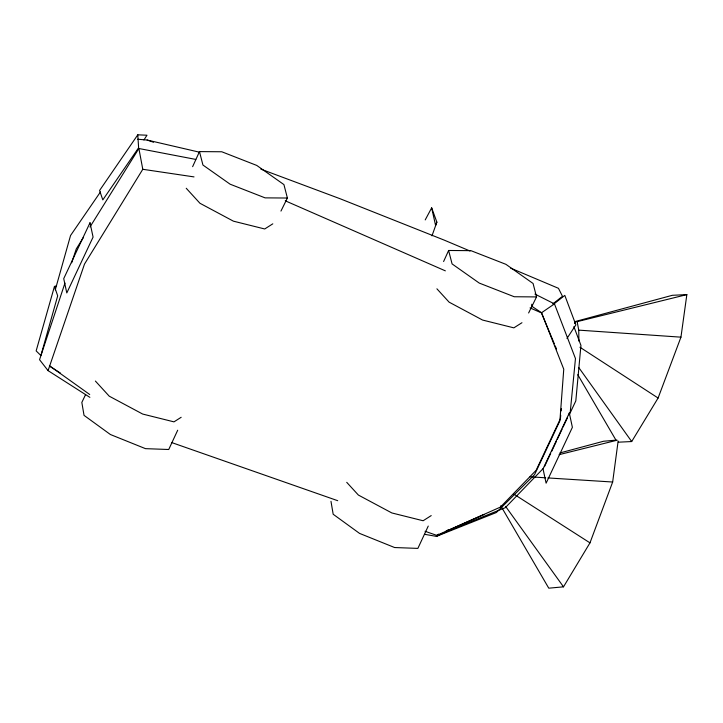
<?xml version="1.0" encoding="UTF-8"?>
<svg xmlns="http://www.w3.org/2000/svg" width="723" height="723" viewBox="0 0 723 723"><rect width="100%" height="100%" fill="white"/><g stroke="black" fill="none" stroke-linecap="round" stroke-linejoin="round"><path stroke-width="1.08" d="M560.723 415.354L560.406 418.698L536.15 470.275L500.424 507.094L436.764 535.381L425.052 531.278M561.156 410.881L561.364 408.649M500.75 505.775L548.766 588.179L563.506 586.841L589.977 542.865L612.661 482.015L618.138 441.039M618.31 442.187L631.694 441.545L658.102 398.03L680.949 337.162L686.85 294.604L672.354 295.3L575.002 321.599L574.523 323.606M55.264 289.86L70.538 235.535L100.443 191.975M54.451 286.425L36.15 350.908L40.895 355.535L57.686 295.852L54.451 286.425L56.548 285.847M64.971 283.045L39.557 359.711L48.07 370.637L89.887 397.352M71.676 262.811L76.258 248.965L83.416 237.487M48.07 370.637L84.501 264.085L142.783 169.29L138.888 148.513L195.752 159.412M431.983 235.843L436.864 222.133L431.658 207.863L425.214 219.909M436.864 222.133L435.589 225.44L431.658 207.863M192.625 166.679L199.476 151.604L221.771 151.767L256.755 165.431L283.931 184.6L287.393 198.03L280.958 211.08M443.597 261.536L448.622 250.483L470.917 250.655L505.901 264.32L533.077 283.479L536.538 296.918L528.621 312.978M177.695 430.221L168.73 449.507L145.477 448.649L110.393 434.514L84.031 415.364L81.835 402.431L85.621 394.514M428.251 526.064L417.876 548.395L394.622 547.537L359.539 533.393L333.176 514.252L330.98 501.319M544.455 466.687L550.673 453.475M551.631 451.441L556.412 441.274M557.361 439.241L562.142 429.073M563.1 427.04L567.401 417.894M568.838 414.848L570.275 411.794L575.463 358.563L554.46 303.886L534.93 294.089M569.579 414.162L575.815 400.894L580.949 345.413L573.872 326.597M89.977 226.968L138.888 148.513M143.94 139.973L146.977 135.228L137.786 134.821L99.584 190.474L102.811 199.9L138.617 147.763L137.786 134.821M566.977 338.445L575.879 324.862L564.799 295.391L553.845 304.012M543.208 468.504L505.332 507.654L447.591 531.098L436.376 536.376L424.772 534.333M552.824 303.895L562.476 296.294L558.454 288.305L510.628 268.125M436.764 535.381L438.545 534.143M448.531 529.57L445.811 531.45L484.012 514.478M531.712 304.266L531.992 306.371L541.563 312.734L554.46 303.886M181.166 417.288L173.981 421.861L142.693 414.062L109.236 396.177L95.391 381.057M431.215 515.598L423.127 520.75L391.839 512.95L358.382 495.056L346.724 482.331M272.806 223.832L264.708 228.974L233.412 221.166L199.955 203.271L186.236 188.269M521.961 322.72L513.854 327.853L482.557 320.045L449.11 302.151L436.909 288.82M436.376 536.376L496.34 512.535L534.622 474.568L559.9 420.813L563.759 369.182L541.563 312.734M559.936 452.95L603.551 441.256L616.186 440.117M559.114 454.65L617.189 440.199M575.002 321.599L577.153 321.645L686.85 294.604M287.393 198.03L265.097 197.867L230.113 184.193L202.937 165.034L199.476 151.604M536.538 296.918L514.243 296.746L479.259 283.082L452.083 263.922L448.622 250.483M530.04 476.819L545.666 477.804M547.898 477.939L612.661 482.015M577.153 321.645L578.734 330.131L680.949 337.162M137.75 139.232L147.121 140.036L199.376 152.173M142.783 169.29L194.017 176.9M147.121 140.036L153.529 142.241M171.595 442.53L337.731 500.696M260.867 169.137L340.208 198.78L444.076 240.063L470.077 251.026M285.269 200.804L445.359 270.854M530.058 307.908L541.419 312.878L554.342 343.805M513.457 493.863L589.977 542.865M49.977 366.398L60.398 373.086M579.954 347.248L658.102 398.03M49.408 365.711L89.715 394.505M505.603 506.416L563.506 586.841M578.861 367.682L631.694 441.545M577.767 374.695L616.068 440.316M555.201 345.865L556.493 348.956M578.734 330.131L578.924 341.129M90.004 222.765L63.723 278.635L66.796 292.969L93.077 237.09L90.004 222.765M569.308 412.996L543.027 468.865L546.1 483.199L572.381 427.329L569.308 412.996"/></g></svg>
